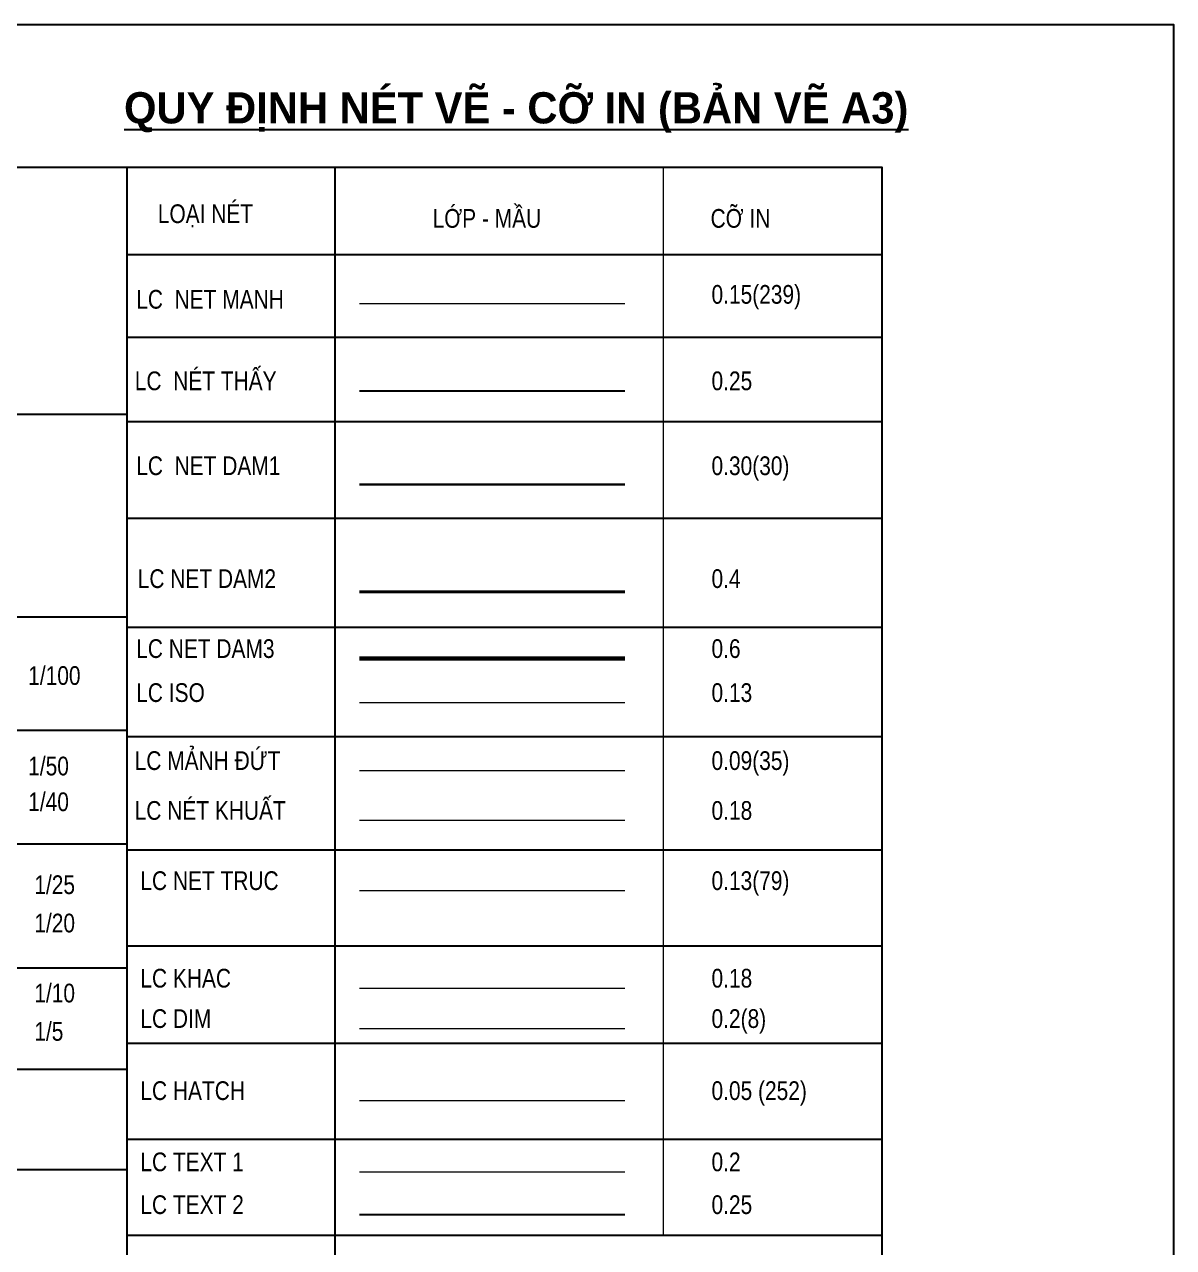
# Model space of a CAD drawing. Header units: millimetres. Extents: x 54880 to 178058, y 52937 to 130733.
# Drawn here: x 69031 to 80080, y 111615 to 123375 of the extents above; entities that cross this region are included whole.
import ezdxf

# ---------------------------------------------------------------- set-up
doc = ezdxf.new("R2010")
doc.units = ezdxf.units.MM
doc.header["$LTSCALE"] = 250
doc.header["$MEASUREMENT"] = 0
for name, pattern in [('CENTERX2', [4, 2.5, -0.5, 0.5, -0.5]), ('DASHDOT', [1, 0.5, -0.25, 0, -0.25]), ('HIDDEN', [0.375, 0.25, -0.125])]:
    doc.linetypes.add(name, pattern=pattern)
doc.layers.get('Defpoints').update_dxf_attribs({"color": 1})
for name, color, linetype, lineweight in [('LC Dim', 8, 'Continuous', 18), ('LC Hatch', 252, 'Continuous', 9), ('LC ISO', 153, 'Continuous', 13), ('LC Khac', 4, 'Continuous', 9), ('LC MANH DUT', 35, 'HIDDEN', 5), ('LC Net dam 1', 30, 'Continuous', 30), ('LC Net dam2', 6, 'Continuous', 40), ('LC Net dam3', 1, 'Continuous', 60), ('LC Net khuat', 4, 'HIDDEN', 13), ('LC Net manh', 239, 'Continuous', 5), ('LC Net thay', 7, 'Continuous', 25), ('LC Net truc', 79, 'DASHDOT', 13), ('LC Text1', 3, 'Continuous', 20), ('LC Text2', 7, 'Continuous', 25)]:
    doc.layers.add(name, color=color, linetype=linetype, lineweight=lineweight)
doc.styles.add('LC 1', font='')
doc.styles.add('T2', font='', dxfattribs={"width": 0.8})
doc.styles.get('LC 1').set_extended_font_data('.VnAvantH', bold=True)
doc.styles.get('T2').set_extended_font_data('.VnArialH')

msp = doc.modelspace()

# ---------------------------------------------------------------- linework, layer by layer
at = {"layer": 'Defpoints', "ltscale": 0.2}
msp.add_lwpolyline([(54879.80877505647, 123375.3520012118), (80079.80899921668, 123375.3520012061), (80079.80899921668, 105555.3518427309), (54879.80877505647, 105555.3518427309)], close=True, dxfattribs=at)
at = {"layer": 'LC Dim', "ltscale": 0.5}
msp.add_line((72252.98307937721, 113721.6116734367), (74804.23222894128, 113721.6116734367), dxfattribs=at)
at = {"layer": 'LC Hatch'}
for p, q in [((75173.20081619642, 122004.6030888002), (75173.20081619642, 111734.0346053904)), ((72252.98307937721, 113028.7234151418), (74804.23222894128, 113028.7234151418))]:
    msp.add_line(p, q, dxfattribs=at)
at = {"layer": 'LC ISO', "ltscale": 0.5}
msp.add_line((72252.98307937721, 116856.1287808023), (74804.23222894128, 116856.1287808023), dxfattribs=at)
at = {"layer": 'LC Khac', "ltscale": 0.5}
msp.add_line((72252.98307937721, 114109.9272793065), (74804.23222894128, 114109.9272793065), dxfattribs=at)
at = {"layer": 'LC MANH DUT', "ltscale": 300}
msp.add_line((72252.98307937721, 116202.2004756775), (74804.23222894128, 116202.2004756775), dxfattribs=at)
at = {"layer": 'LC Net dam 1'}
msp.add_line((72252.98307937721, 118952.8343033512), (74804.23222894128, 118952.8343033512), dxfattribs=at)
at = {"layer": 'LC Net dam2', "ltscale": 5}
msp.add_line((74804.23222894128, 117920.6901653728), (72252.98307937721, 117920.6901653728), dxfattribs=at)
at = {"layer": 'LC Net dam3', "ltscale": 0.5}
msp.add_line((72252.98307937721, 117279.2717892428), (74804.23222894128, 117279.2717892428), dxfattribs=at)
at = {"layer": 'LC Net khuat', "ltscale": 300}
msp.add_line((72252.98307937721, 115722.7890862631), (74804.23222894128, 115722.7890862631), dxfattribs=at)
at = {"layer": 'LC Net manh'}
msp.add_line((72252.98307937721, 120693.2795636659), (74804.23222894128, 120693.2795636659), dxfattribs=at)
at = {"layer": 'LC Net thay'}
for p, q in [((68834.946520801, 122004.6030887938), (70017.68117743047, 122004.6030887938)), ((72015.35896778427, 122004.6030888002), (72015.35896778427, 106844.3959363954)), ((70017.68117743047, 121163.8144709234), (77275.81021229387, 121163.8144709234)), ((70017.68117743047, 120369.8859021625), (77275.81021229387, 120369.8859021625)), ((72252.98307937721, 119853.8733265812), (74804.23222894128, 119853.8733265812)), ((56562.78790501508, 119627.0129053353), (70017.68117743047, 119627.0129053353)), ((70017.68117743047, 119556.5058427815), (77275.81021229387, 119556.5058427815)), ((70017.68117743047, 118629.4406418416), (77275.81021229387, 118629.4406418416)), ((61681.95364647603, 117678.5747818285), (70017.68117743047, 117678.5747818285)), ((70017.68117743047, 117579.8309276148), (77275.81021229387, 117579.8309276148)), ((61681.95364647603, 116588.1361117511), (70017.68117743047, 116588.1361117511)), ((70017.68117743047, 116530.2212133872), (77275.81021229387, 116530.2212133872)), ((61681.95364647603, 115497.6974416675), (70017.68117743047, 115497.6974416675)), ((70017.68117743047, 115439.7825433099), (77275.81021229387, 115439.7825433036)), ((70017.68117743047, 114517.1674875186), (77275.81021229387, 114517.1674875186)), ((61681.95364647603, 114302.8007356755), (70017.68117743047, 114302.8007356756)), ((70017.68117743047, 113579.2647169729), (77275.81021229387, 113579.2647169729)), ((61681.95364647603, 113330.7953849841), (70017.68117743047, 113330.7953849841)), ((70017.68117743047, 112656.6496611877), (77275.81021229387, 112656.6496611818)), ((56562.78790501508, 112364.1622739761), (70017.68117743047, 112364.1622739761)), ((72252.98307937721, 111932.3173613114), (74804.23222894128, 111932.3173613114)), ((70017.68117743047, 111734.0346053904), (77275.81021229387, 111734.0346053904))]:
    msp.add_line(p, q, dxfattribs=at)
msp.add_lwpolyline([(70017.68117743047, 122004.6030887938), (77275.81021229387, 122004.6030887938), (77275.81021229387, 106844.3959363894), (70017.68117743047, 106844.3959363894)], close=True, dxfattribs=at)
at = {"layer": 'LC Net truc', "linetype": 'CENTERX2', "ltscale": 200}
msp.add_line((72252.98307937721, 115047.8300498498), (74804.23222894128, 115047.8300498498), dxfattribs=at)
at = {"layer": 'LC Text1'}
msp.add_line((72252.98307937721, 112343.8247426404), (74804.23222894128, 112343.8247426404), dxfattribs=at)

# ---------------------------------------------------------------- texts
at = {"layer": 'LC Text2', "lineweight": -2, "style": 'LC 1'}
msp.add_text('%%Uquy ®Þnh nÐt vÏ - cì in (b¶n vÏ A3)', height=300.0000026680989, dxfattribs=at).set_placement((69988.55829900777, 122423.8126016105))
at = {"layer": 'LC Text2', "style": 'T2', "width": 0.8}
for s, p in [('lo¹i nÐt', (70313.30198149072, 121465.6421925452)), ('Líp - mÇu', (72955.44086914946, 121420.6778466261)), ('cì in', (75628.31307507414, 121420.6778466261)), ('LC  Net manh', (70105.91160585309, 120642.6839768105)), ('0.15(239)', (75637.35916857168, 120690.0285660057)), ('LC  nÐt thÊy', (70092.07559118795, 119858.5368410316)), ('0.25 ', (75637.35916857168, 119858.5368410316)), ('LC  Net dam1', (70105.91160585309, 119042.2222053315)), ('0.30(30)', (75637.35916857168, 119042.2222053315)), ('LC Net dam2', (70120.51510187119, 117956.5681960252)), ('0.4', (75637.35916857168, 117956.5681960252)), ('LC Net dam3', (70105.68554020717, 117283.9353037049)), ('0.6', (75637.35916857168, 117283.9353037049)), ('1/100', (69067.24079108669, 117024.9177306648)), ('LC iso', (70105.68554020717, 116860.7922952643)), ('0.13', (75637.35916857168, 116860.7922952643)), ('LC m¶nh ®øt', (70090.8557637165, 116206.8639901336)), ('1/50', (69067.24079108669, 116154.6358902431)), ('0.09(35)', (75637.35916857168, 116206.8639901336)), ('1/40', (69067.24079108669, 115810.8603312141)), ('LC nÐt khuÊt', (70090.8557637165, 115727.4526007192)), ('0.18', (75637.35916857168, 115727.4526007192)), ('1/25', (69125.8940357104, 115013.4150184028)), ('LC Net truc', (70145.48074670465, 115052.4935643021)), ('0.13(79)', (75637.35916857168, 115052.4935643021)), ('1/20', (69125.8940357104, 114644.9888608205)), ('LC khac', (70145.48074670465, 114114.5907937565)), ('0.18', (75637.35916857168, 114114.5907937565)), ('1/10', (69125.8940357104, 113971.4599539396)), ('LC dim', (70145.48074670465, 113726.2751878867)), ('0.2(8)', (75637.35916857168, 113726.2751878867)), ('1/5', (69125.8940357104, 113603.0337963572)), ('LC Hatch', (70145.48074670465, 113033.386929592)), ('0.05 (252)', (75637.35916857168, 113033.386929592)), ('LC text 1', (70145.48074670465, 112348.4882570908)), ('0.2', (75637.35916857168, 112348.4882570908)), ('LC text 2', (70145.48074670465, 111936.9808757617)), ('0.25', (75637.35916857168, 111936.9808757617))]:
    msp.add_text(s, height=180.0000016008162, dxfattribs=at).set_placement(p)

doc.saveas('drawing.dxf')
